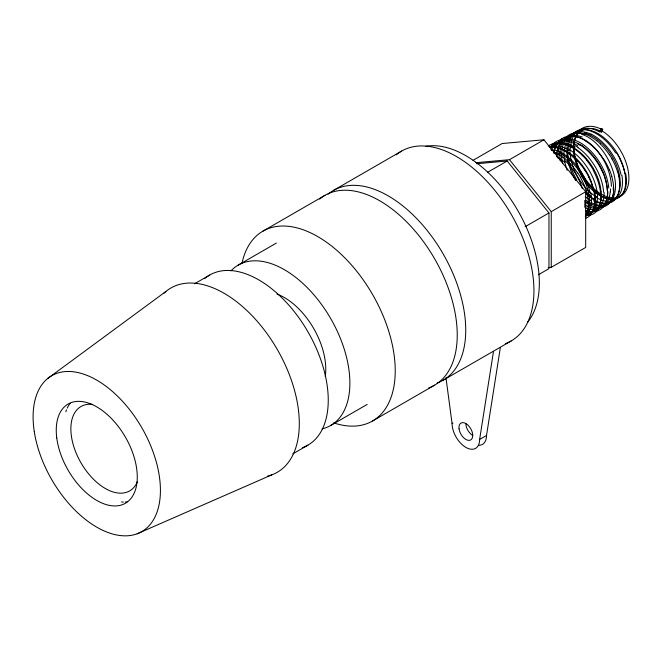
<?xml version="1.0" encoding="UTF-8"?>
<svg xmlns="http://www.w3.org/2000/svg" width="662" height="662" viewBox="0 0 662 662"><rect width="100%" height="100%" fill="white"/><g stroke="black" fill="none" stroke-linecap="round" stroke-linejoin="round"><path stroke-width="0.99" d="M566.97 152.012L567.086 147.982M613.79 189.018L613.575 192.75M570.859 148.114L571.091 144.961M573.59 145.359L574.202 141.163A38.975 22.5 60 0 0 598.158 192.104A38.975 22.5 60 0 0 628.85 180.056A38.975 22.5 60 0 0 601.344 130.513L600.012 131.333A1.945 1.084 -61.7 0 1 601.344 128.916A1.945 1.084 -61.7 0 1 602.668 129.686A1.945 1.084 -61.7 0 1 601.344 132.102C592.349 125.143 577.827 128.453 574.922 139.823M445.973 377.787L452.072 423.531A19.488 11.254 60 0 0 465.849 447.396A19.488 11.254 60 0 0 479.627 439.444L493.405 351.936M479.065 445.294A19.488 11.254 60 0 0 486.52 435.464L500.298 347.955M574.12 141.594L573.615 146.517A39.025 21.722 61.8 0 0 599.64 194.405M574.889 139.905L574.434 140.973M569.941 137.754L571.678 135.122A39.786 24.113 59.8 0 1 577.529 130.662M603.909 206.23L605.432 203.689A40.754 22.425 59 0 0 607.476 193.569M610.447 201.802L608.643 203.946M47.548 378.606L165.922 291.462M561.616 138.904L564.206 137.406M262.922 231.154L324.926 195.356M333.425 190.449L401.627 151.068M194.554 283.783L209.697 275.044M238.146 265.139L276.368 243.07M473.016 160.353L502.168 143.522L543.932 139.79L585.696 191.748L585.696 247.439L551.247 267.324L548.194 267.597M487.753 172.228L507.183 161.007L548.955 212.965L548.955 268.648L538.355 274.771M475.87 162.686L509.483 159.683L543.932 139.79M525.107 226.727L548.955 212.965M551.247 267.324L551.247 211.633L585.696 191.748M587.219 202.307L590.661 200.321A39.025 21.78 61.9 0 1 588.013 198.559M596.859 196.738L593.417 198.724A39.025 21.722 61.8 0 1 590.868 196.953M599.623 195.149L601.344 194.156M330.71 425.459L367.153 404.424M292.769 453.892L307.904 445.154M372.532 420.999L434.537 385.201M443.035 380.294L511.238 340.922M452.072 423.531L452.932 423.035M479.627 439.444L486.52 435.464M586.077 218.203L588.452 216.83A41.11 22.525 59.7 0 0 593.433 209.647M137.142 533.787L271.801 474.853M476.623 163.737L507.183 161.007M573.515 136.165L576.983 136.852M608.957 199.13L605.829 198.319M582.701 133.319L586.209 134.427M600.914 128.809L602.668 129.686M569.088 145.698L572.746 147.667M588.717 204.277L585.374 202.2M578.456 143.679L582.072 146.021M592.399 198.691L589.106 196.258M564.868 158.607L568.385 161.685M583.354 156.315L586.59 159.964M592.324 155.578L595.361 159.443M509.483 159.683L551.247 211.633M609.503 154.726L612.069 158.88M577.852 172.997L580.483 177.267M617.729 171.921L618.854 176.233M586.317 190.689L587.475 195.133M624.663 171.657L625.449 175.835M593.731 190.457L594.55 194.802M607.476 189.68L607.6 193.652M601.344 130.513L601.344 132.102M204.881 278.429A98.208 56.7 60 0 1 307.904 331.745A98.208 56.7 60 0 1 302.567 447.628M163.845 293.316A106.392 61.425 60 0 1 278.023 350.752A106.392 61.425 60 0 1 267.423 476.177M396.265 154.842A109.611 63.287 60 0 1 511.238 214.356A109.611 63.287 60 0 1 505.288 343.677M328.054 194.223A109.611 63.287 60 0 1 443.035 253.728A109.611 63.287 60 0 1 437.077 383.058M319.556 199.13A109.611 63.287 60 0 1 434.537 258.635A109.611 63.287 60 0 1 428.587 387.965M242.069 262.963A109.611 63.287 60 0 1 323.685 240.281A109.611 63.287 60 0 1 395.065 364.919A109.611 63.287 60 0 1 333.648 422.861M127.038 501.87A58.463 33.754 60 0 1 125.217 502.044M123.364 502.077A58.463 33.754 60 0 1 121.477 501.986M65.852 411.69A58.463 33.754 60 0 1 66.506 409.844M67.259 408.082A58.463 33.754 60 0 1 70.139 403.323M137.332 481.853A48.715 28.127 60 0 1 80.946 462.779A48.715 28.127 60 0 1 92.622 404.416M230.906 270.899A92.564 53.44 60 0 1 330.71 318.579A92.564 53.44 60 0 1 322.096 428.852M276.906 294.027A58.463 33.754 60 0 1 325.241 376.455M625.822 174.015A39.025 21.863 58 0 1 599.623 195.125M587.691 126.459A38.992 23.393 58.4 0 1 600.922 129.007M587.682 126.434A39.389 23.857 59.6 0 0 579.796 130.083L577.81 132.342A39.323 23.782 60.8 0 0 573.946 141.511M574.575 157.961A39.422 23.542 61.9 0 1 573.474 145.284M576.585 164.648A38.71 22.765 62.3 0 1 574.674 157.978M581.435 175.571A39.397 23.046 62.4 0 1 576.47 164.656M597.662 194.347A39.116 22.525 62.5 0 1 581.261 175.695M605.846 198.435A39.513 22.045 61.9 0 1 597.678 194.198M608.982 199.229A39.554 21.747 60.9 0 0 617.315 198.352L619.591 197.028A39.53 21.656 59.7 0 0 624.382 190.118M625.292 187.048A38.884 21.399 59 0 1 624.432 190.176M625.309 175.778A39.588 21.896 58.6 0 1 625.218 186.99M619.798 158.756A39.679 22.367 57.8 0 1 624.514 171.615M616.363 152.467A38.934 22.351 57.5 0 1 619.905 158.731M577.545 130.695A39.439 22.781 57.5 0 1 615.652 152.922M566.986 147.916A39.828 24.047 61 0 1 569.891 137.688M568.939 165.111A39.786 23.675 62 0 1 566.837 151.946M570.545 169.621A39.132 22.971 62.4 0 1 569.047 165.119M575.7 180.594A39.886 23.211 62.5 0 1 570.429 169.629M589.081 196.407A39.877 22.649 62.4 0 1 585.829 193.527M602.197 203.118A39.96 22.21 61.7 0 1 592.391 198.84M606.69 203.408A39.24 21.581 60.9 0 1 602.18 203.044M606.706 203.457A39.935 21.92 60.7 0 0 613.095 201.314A39.646 21.714 59.9 0 0 619.591 186.154M618.705 176.191A40.051 22.218 58.4 0 1 619.723 186.245M611.936 158.938A40.084 22.707 57.7 0 1 617.58 171.897M600.252 143.869A40.051 23.253 57.5 0 1 609.388 154.817M596.876 140.774A39.397 23.211 57.7 0 1 600.293 143.762M586.226 134.552A40.117 23.815 57.9 0 1 596.843 140.89M573.019 133.285A40.2 24.246 58.8 0 1 582.717 133.426M573.002 133.252A39.447 23.906 59.7 0 0 568.915 135.031A40.142 24.337 60.1 0 0 563.643 140.485M560.267 160.932A39.919 24.138 60.8 0 1 563.486 140.294M598.423 207.471A40.291 22.318 61.5 0 1 588.725 204.426M598.398 207.405A39.621 21.772 60.9 0 0 601.336 207.355A40.374 22.136 60.4 0 0 608.618 203.921M613.467 192.667A40.374 22.169 59.2 0 1 610.405 201.745M611.729 176.464A40.448 22.516 58.2 0 1 613.657 188.943M609.52 169.886A39.712 22.467 57.7 0 1 611.853 176.489M603.752 159.186A40.415 23.005 57.6 0 1 609.404 169.894M585.928 141.188A40.117 23.195 57.5 0 1 603.57 159.302M576.999 136.96A40.523 24.155 58.1 0 1 585.936 141.023M564.214 137.423A40.556 24.502 59.1 0 1 573.54 136.256M555.823 146.277A40.514 24.552 60.3 0 1 561.608 138.888M554.731 149.67A39.852 24.055 61.1 0 1 555.873 146.327M553.92 153.311A40.572 24.378 61.5 0 1 554.657 149.612M585.928 210.408A40.349 22.897 62.4 0 0 598.564 210.466A40.721 22.309 60.2 0 0 603.868 206.18M604.406 176.696A40.705 22.748 58.1 0 1 607.335 189.605M602.743 172.252A40.026 22.69 57.7 0 1 604.522 176.704M595.262 159.542A40.787 23.327 57.5 0 1 602.627 172.269M582.055 146.17A40.771 23.898 57.6 0 1 592.233 155.702M567.731 139.79A40.845 24.428 58.2 0 1 578.447 143.828M567.706 139.715A40.101 24.221 59 0 0 562.725 139.541A40.804 24.693 59.3 0 0 555.534 141.999A40.498 24.552 60.1 0 0 550.188 147.593M586.052 215.448A40.994 22.582 61.1 0 0 590.405 215.034A40.217 22.036 60.2 0 0 594.17 213.396A40.928 22.417 59.9 0 0 598.812 208.091M593.251 170.374A40.68 22.343 59.2 0 1 598.605 207.86M586.499 160.08A41.036 23.592 57.5 0 1 593.466 170.291M572.738 147.816A41.069 24.18 57.7 0 1 583.28 156.447M558.505 143.05A41.003 24.602 58.4 0 1 569.088 145.839M555.244 143.182A40.316 24.37 59.1 0 1 558.488 142.992M548.21 146.07A41.077 24.883 59.6 0 1 555.261 143.224M594.385 206.453A40.423 22.251 59 0 1 593.491 209.705M594.402 194.736A41.152 22.756 58.6 0 1 594.311 206.395M588.675 177.06A41.209 23.236 57.8 0 1 593.574 190.416M585.109 170.523A40.423 23.211 57.5 0 1 588.791 177.035M577.512 160.825A41.135 23.766 57.5 0 1 585.018 170.589M549.419 146.923A40.87 23.973 57.6 0 1 577.247 161.28M588.253 205.369A40.879 22.392 59.8 0 1 585.324 216.764M587.318 195.083A41.251 22.889 58.4 0 1 588.369 205.443M580.351 177.325A41.259 23.369 57.7 0 1 586.151 190.664M568.335 161.826A41.193 23.915 57.5 0 1 577.727 173.088M553.912 152.252A41.226 24.477 57.9 0 1 564.827 158.764M621.941 175.298A39.025 21.68 61.7 0 1 596.901 197.855M596.859 197.119A39.025 23.302 61.8 0 1 570.007 147.593M591.067 134.096A39.025 21.937 57.9 0 1 621.105 175.049M564.529 151.565A39.025 23.418 58.4 0 1 591.05 134.146M587.98 198.807A39.025 23.278 61.9 0 1 585.241 196.738M567.152 170.341A39.025 23.278 61.9 0 1 564.007 151.3M581.683 134.353A39.025 21.672 61.7 0 1 615.13 180.304A39.025 21.672 61.7 0 1 590.777 202.34M584.389 133.012A39.025 23.451 58.5 0 1 619.872 177.697A39.025 23.451 58.5 0 1 593.541 200.843M590.959 196.192A39.025 21.846 62 0 1 586.317 192.129M576.751 179.799A39.025 21.846 62 0 1 567.665 150.315M568.178 150.514A39.025 23.369 61.7 0 1 593.649 131.539M593.624 131.407A39.025 23.393 58.4 0 1 624.928 173.676M557.983 158.243A39.025 23.501 58.7 0 1 582.146 136.943M587.244 201.372A39.025 21.755 61.8 0 1 585.663 200.28M562.65 163.555A39.025 21.755 61.8 0 1 561.666 157.192M561.765 157.217A39.025 23.244 62 0 1 584.695 134.452M556.643 154.685A39.025 23.17 62.1 0 1 584.811 139.905A39.025 23.17 62.1 0 1 611.398 186.361M613.26 187.313A39.025 21.697 58.3 0 1 613.227 190.242M613.815 190.673A39.025 21.598 58.5 0 1 587.26 202.034M610.198 191.748A39.025 21.664 61.6 0 1 586.151 205.634M610.43 188.86A39.025 21.639 58.4 0 1 610.397 191.897M553.854 152.657A39.025 21.747 58.2 0 1 581.939 143.753A39.025 21.747 58.2 0 1 608.75 188.008M604.141 192.435A39.025 21.614 61.5 0 1 585.729 211.319M577.984 147.618A39.025 21.755 58.2 0 1 603.578 192.088M575.162 145.665A39.025 23.244 58 0 1 578 147.353M550.105 147.676A39.025 23.36 58.3 0 1 575.088 147.245M551.446 150.324A39.025 21.738 61.8 0 1 577.835 145.781M577.918 143.993A39.025 23.311 58.2 0 1 580.665 145.615M580.715 144.862A39.025 23.187 57.9 0 1 607.269 190.946M607.848 191.376A39.025 21.664 58.4 0 1 585.216 207.669M597.306 192.7A39.025 21.532 61.3 0 1 586.358 215.307M569.014 149.389A39.025 21.813 58 0 1 597.207 192.675M549.808 147.237A39.025 23.369 58.3 0 1 568.948 149.935M550.039 147.212A39.025 23.435 61.5 0 1 571.67 147.312M571.695 146.716A39.025 23.278 58.1 0 1 600.988 191.426M601.146 191.517A39.025 21.78 58.1 0 1 586.16 213.33M590.943 193.196A39.025 21.68 61.7 0 1 585.564 216.193M560.06 151.995A39.025 21.937 57.9 0 1 590.107 192.948M550.858 149.645A39.025 23.418 58.4 0 1 560.052 152.045M550.23 147.692A39.025 23.369 61.7 0 1 562.642 149.438M562.617 149.306A39.025 23.393 58.4 0 1 593.922 191.575M594.815 191.914A39.025 21.863 58 0 1 586.143 215.911M565.274 160.825A39.025 21.672 61.7 0 1 582.312 188.505M584.736 200.478A39.025 21.672 61.7 0 1 584.712 207.057M556.56 156.596A39.025 23.071 57.8 0 1 564.827 162.471M553.689 152.31A39.025 23.451 58.5 0 1 559.316 154.693M559.349 153.088A39.025 23.286 58.1 0 1 585.175 182.083A39.025 23.286 58.1 0 1 585.663 214.819M570.876 144.821A39.025 23.344 58.2 0 1 599.946 132.069M425.633 146.319A103.926 60.002 60 0 1 517.816 210.557A103.926 60.002 60 0 1 527.357 322.502M472.742 435.464A9.74 5.627 60 0 1 465.849 423.531M34.25 431.475A90.024 51.975 60 0 0 138.449 533.274A90.024 51.975 60 0 0 117.579 396.207A90.024 51.975 60 0 0 34.25 431.475M56.758 437.93A57.288 33.075 60 0 0 122.288 504.709A57.288 33.075 60 0 0 111.233 418.318A57.288 33.075 60 0 0 56.758 437.93M459.047 428.811A9.74 5.627 60 0 0 470.194 440.172A9.74 5.627 60 0 0 468.307 425.476A9.74 5.627 60 0 0 459.047 428.811"/></g></svg>
